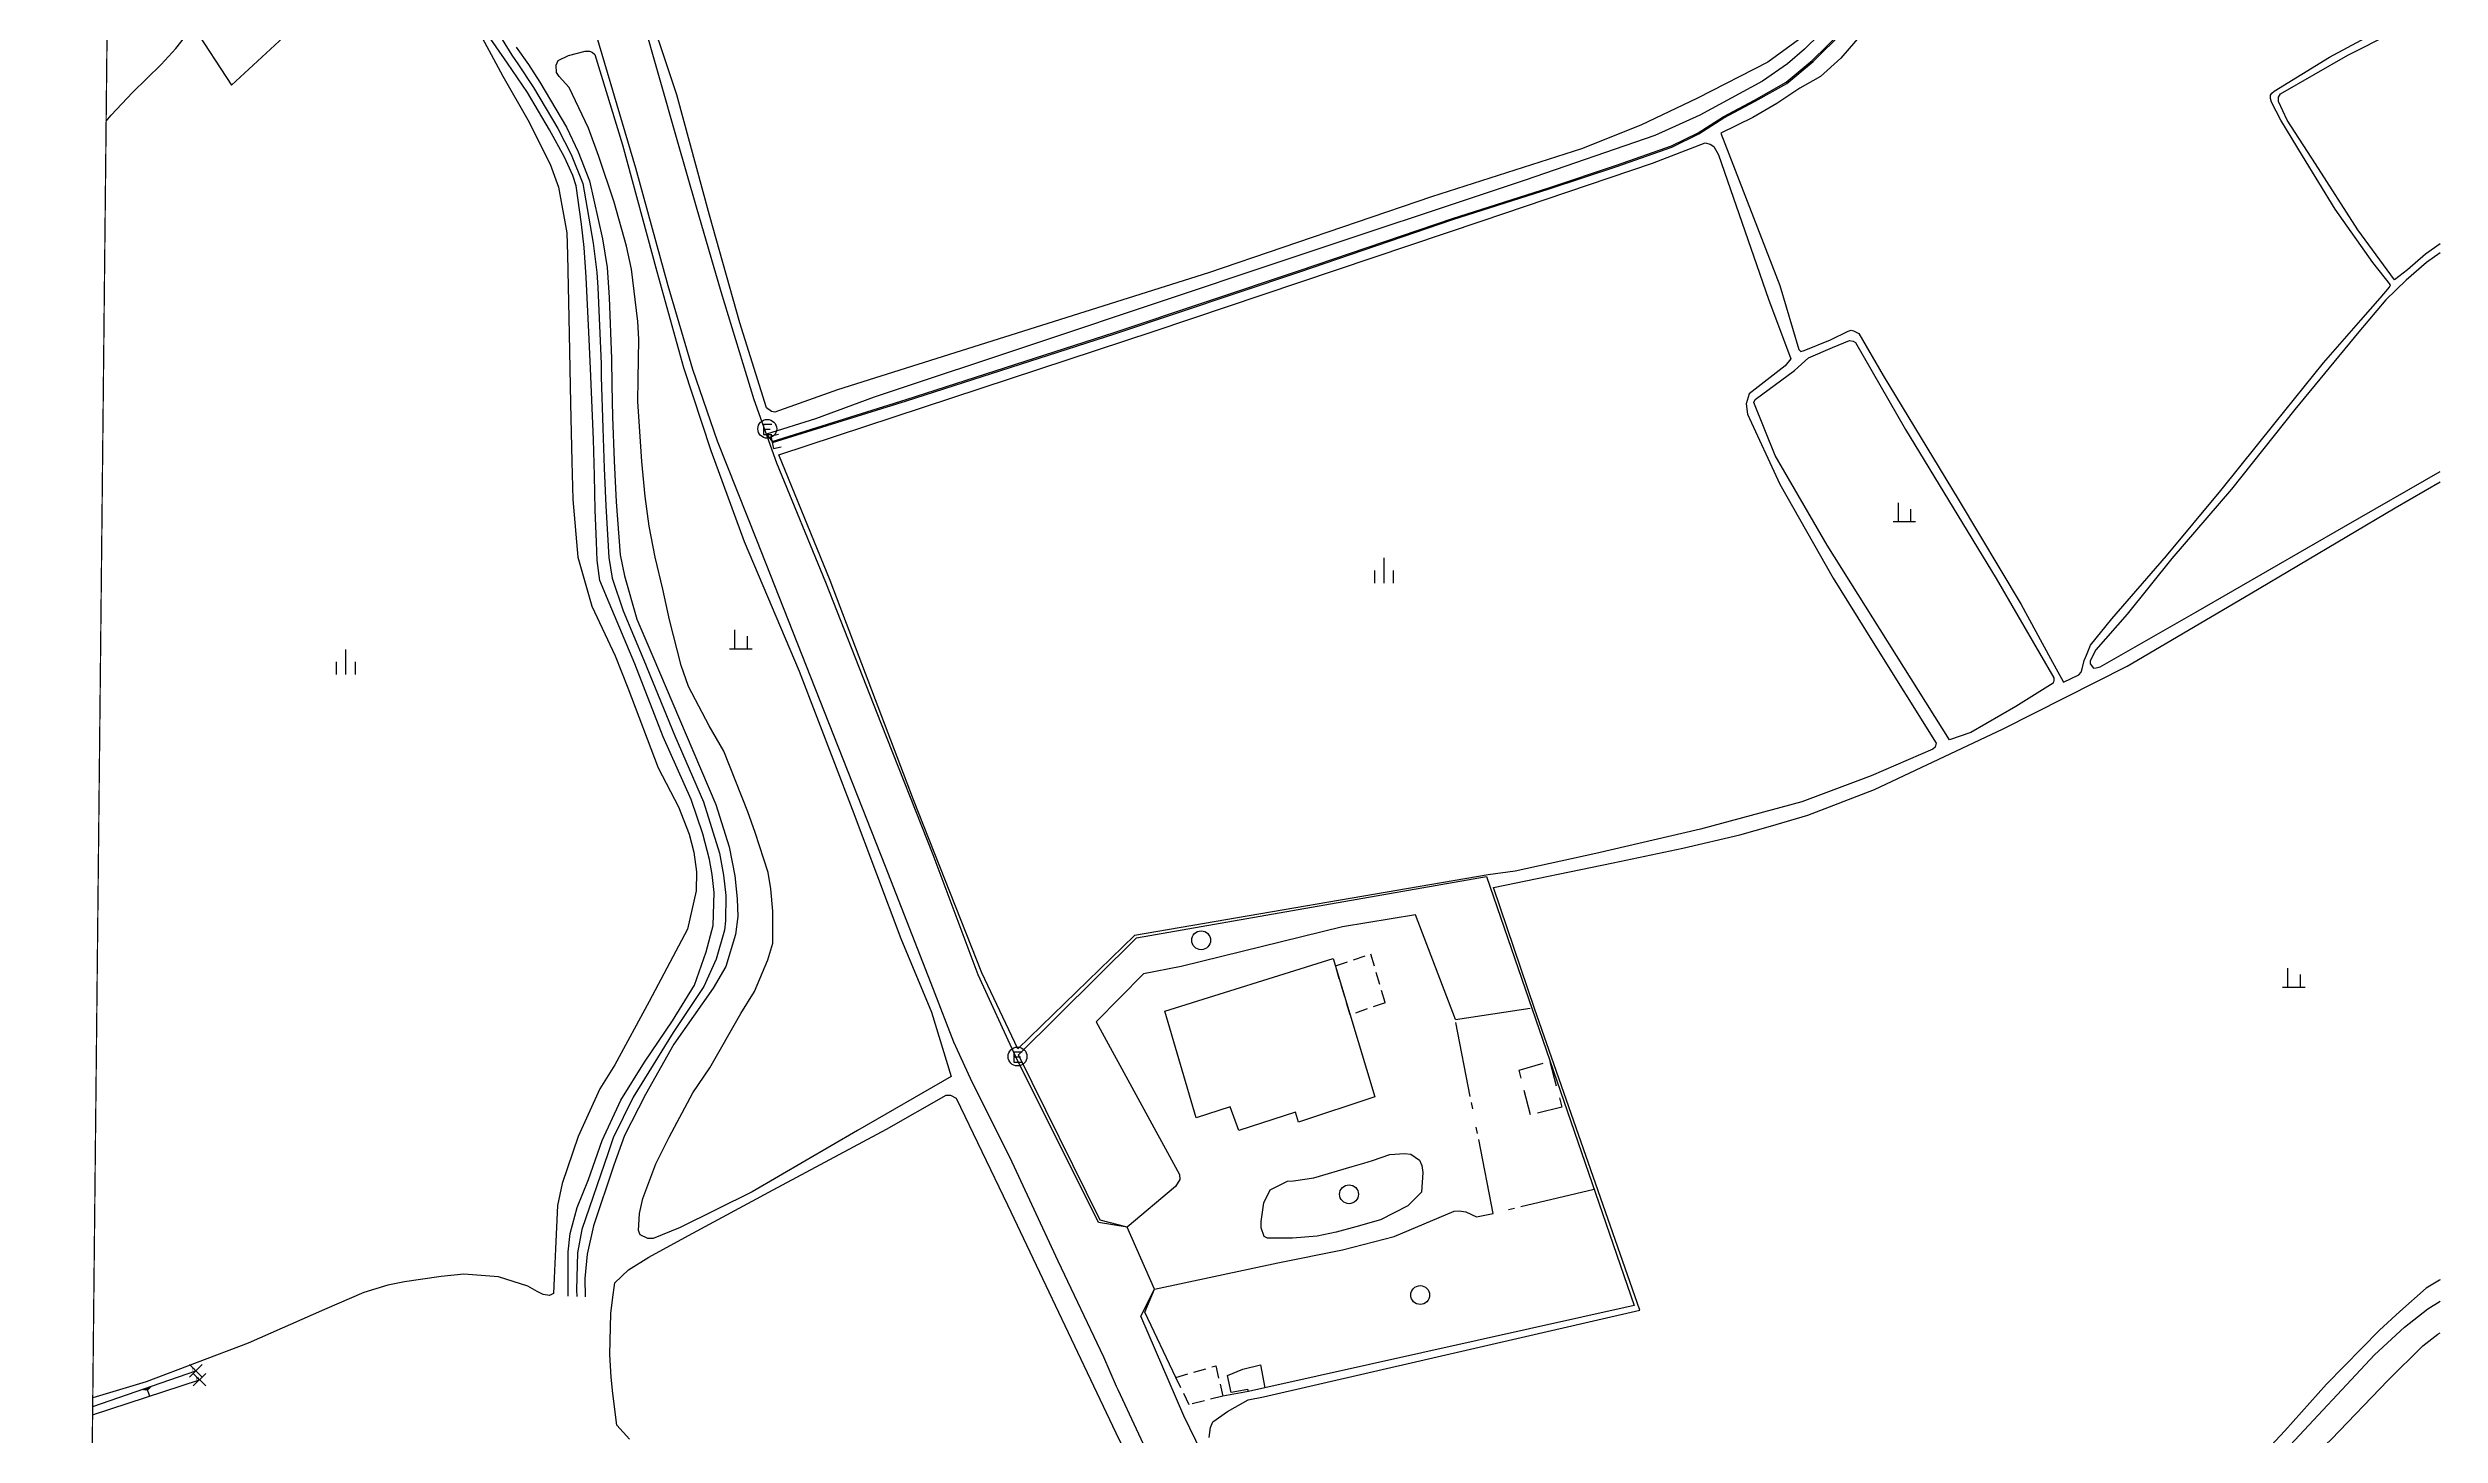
# Model space of a CAD drawing. Header units: millimetres. Extents: x 209513 to 211421, y 268482 to 269727.
# Drawn here: x 211229.7 to 211420, y 269270.3 to 269380.7 of the extents above; entities that cross this region are included whole.
import ezdxf
from ezdxf.enums import TextEntityAlignment as Align

# ---------------------------------------------------------------- set-up
doc = ezdxf.new("R2010")
doc.units = ezdxf.units.MM
doc.header["$MEASUREMENT"] = 0
doc.header["$PDMODE"] = 3
doc.header["$PDSIZE"] = 0.5
for name, pattern in [('AAA004', [3, 2, -1]), ('AAA007', [1.5, 1, -0.5]), ('AAC006', [9.5, 6, -0.5, 0.5, -1.5, 0.5, -0.5])]:
    doc.linetypes.add(name, pattern=pattern)
doc.layers.get('0').update_dxf_attribs({"linetype": 'CONTINUOUS'})
doc.layers.add('00-구역계', color=8, linetype='CONTINUOUS', plot=False)
for name, color, linetype in [('비탈면', 8, 'CONTINUOUS'), ('현황', 8, 'CONTINUOUS'), ('현황-height', 8, 'CONTINUOUS'), ('현황1', 8, 'CONTINUOUS')]:
    doc.layers.add(name, color=color, linetype=linetype)
doc.layers.add('측점', color=8, linetype='CONTINUOUS', lineweight=0)
doc.layers.get('0').off()
doc.styles.add('txt', font='TXT', dxfattribs={"height": 0.2})

# ---------------------------------------------------------------- blocks, each defined once
blk = doc.blocks.new('DD0013')
at = {"layer": '현황-height'}
blk.add_circle((0, 0), 0.75, dxfattribs=at)
blk = doc.blocks.new('AZ0202')
at = {"layer": '현황-height'}
for points in [[(-0.2950207600387502, 0.3782051360497327), (0.3696551049048793, 0.3782051360497327)], [(-0.2950207600387502, 0.3782051360497327), (-0.2950207600387502, -0.4423076852153125)], [(-0.2950207600387502, -0.03205127458278945), (0.2414015240673919, -0.03205127458278945)], [(-0.2950207600387502, -0.4423076852153125), (0.3696551049048793, -0.4423076852153125)]]:
    blk.add_lwpolyline(points, dxfattribs=at)
blk.add_circle((0, 0), 0.75, dxfattribs=at)
blk = doc.blocks.new('DAA001')
at = {"layer": '현황-height'}
for points in [[(-0.493063, 1.00641), (-0.493063, -0.49359)], [(0.506937, 0.50641), (0.506937, -0.49359)], [(-0.8930629999999999, -0.49359), (0.9069370000000001, -0.49359)]]:
    blk.add_lwpolyline(points, dxfattribs=at)
blk = doc.blocks.new('DAA002')
at = {"layer": '현황-height'}
for points in [[(-0.75, 0), (-0.75, -1)], [(0, 1), (0, -1)], [(0.75, 0), (0.75, -1)]]:
    blk.add_lwpolyline(points, dxfattribs=at)
blk = doc.blocks.new('CESLOPE')
blk.add_lwpolyline([(0.0219099872498381, -0.476706096841336), (0.0309195648751633, 0.412593966181673), (0.0326878254462744, 0.448970045795621), (0.0489002414489554, 0.458589777796161), (0.0568743428218668, 0.445906883004304), (0.058116675368834, -0.35576488401068), (0.0623059694347263, -0.372308033081783), (0.0729467304810796, -0.377953472122345), (0.0807388589829579, -0.368763072696903), (0.088558980061396, 0.316749499399296), (0.0974464859742135, 0.338925736430275), (0.101890237012038, 0.338925736430275), (0.115221493962681, 0.321184746805492), (0.117384544832505, -0.234402538804999), (0.128528700596757, -0.2455253687141), (0.141264881902044, -0.23758049098974), (0.149735457357808, 0.184903623688103), (0.161412469092729, 0.204328064803195), (0.171792034652974, 0.195263324886154), (0.179373430730239, -0.0364621554857138), (0.184464088869404, -0.0617741348852893), (0.19872788885544, -0.0676446293614939), (0.202962032006989, -0.0584522430872311), (0.216451650881579, 0.0554300806979928), (0.228363823440616, 0.0654198845664459), (0.237272238897453, 0.0565793599755112), (0.248068702542636, -0.0157886051464483), (0.252956908005732, -0.0323032093790048), (0.26570070120395, -0.0265487209662146), (0.275503618492105, 0.00500501804820508), (0.2961817314316, 0.0105733588565281), (0.315596560520662, -0.00195540659345295), (0.337904199863003, -0.00454671067623963), (0.351851744322192, -0.00733088199289833), (0.400668142255018, 0), (0.978149387425214, 0)])

msp = doc.modelspace()

# ---------------------------------------------------------------- linework, layer by layer
at = {"layer": '00-구역계', "ltscale": 16, "const_width": 0.1, "flags": 128}
msp.add_lwpolyline([(211043.561, 269600.386), (211083.014, 269603.447), (211122.467, 269606.045), (211126.911, 269606.121), (211147.439, 269607.393), (211164.603, 269608.909), (211168.426, 269608.967), (211257.449, 269611.202), (211236.459, 269580.403), (211235.082, 269441.597), (211232.604, 269204.945)], dxfattribs=at)
at = {"layer": '측점'}
for p in [(211241.519, 269275.441, 18.653), (211241.818, 269274.742, 18.172)]:
    msp.add_point(p, dxfattribs=at)
at = {"layer": '현황', "extrusion": (0.0079163892898704, -0.0027856418200111, 0.9999647848700782)}
msp.add_line((211233.3125794608, 269272.6151963575, 18.71009538527962), (211241.5189996035, 269275.4410003143, 18.65299983580405), dxfattribs=at)
at = {"layer": '현황', "linetype": 'Continuous'}
for points in [[(211325.394374028, 269260.967213459), (211320.093458269, 269271.860300557), (211316.685522093, 269279.806360948), (211317.755548353, 269281.941361082), (211315.590588033, 269286.892399263), (211313.309581187, 269287.2454194), (211306.743683725, 269300.426528804), (211303.73473583, 269306.95358147), (211300.147815879, 269316.496652201), (211296.04590275, 269326.915731634), (211291.632997036, 269338.170818055), (211287.731076095, 269347.665893136), (211285.920119373, 269352.713930999), (211283.292195094, 269361.301991774), (211281.335255209, 269368.054038847), (211279.808384993, 269373.401967075), (211275.597463979, 269388.238506818)], [(211369.558764652, 269381.785310353), (211366.542730279, 269379.574329062), (211360.961678618, 269376.709368048), (211356.451638411, 269374.559399993), (211351.719599797, 269372.67343477), (211339.792511491, 269368.858525506), (211322.071375954, 269362.819657449), (211292.558155897, 269353.500876577), (211287.566116563, 269351.735912377), (211287.295115891, 269351.784914951), (211286.901117107, 269352.072919644), (211284.778176557, 269358.844967916), (211282.383253181, 269367.415026764), (211279.77033909, 269376.975092273), (211276.905414422, 269385.579156185)], [(211263.741328398, 269382.544260503), (211265.935295922, 269378.458222268), (211267.91826904, 269375.002188909), (211269.706240588, 269371.468157036), (211270.36222457, 269369.622142888), (211271.016190483, 269366.001120772), (211271.090172866, 269364.240112179), (211271.208109595, 269357.975082898), (211271.318053407, 269352.409056848), (211271.425007023, 269347.807035181), (211271.510976603, 269344.782020806), (211271.894931596, 269340.195996835), (211273.011896871, 269336.304969731), (211274.8768648, 269332.34893601), (211275.869843093, 269329.784916059), (211278.289789093, 269323.419867089), (211279.903764833, 269320.326839678), (211280.764746652, 269318.158822795), (211281.13773358, 269316.706813219), (211281.329718794, 269315.164804775), (211281.323703298, 269313.639798075), (211280.619669122, 269310.579790423), (211277.584597349, 269304.846790284), (211274.849533693, 269299.791790418), (211273.64050877, 269297.876791841), (211271.922462641, 269294.105789072), (211270.650418784, 269290.363782666), (211270.285399132, 269288.596777681), (211270.117363314, 269285.15476351), (211270.009339152, 269282.830753893), (211269.966326388, 269281.596748666), (211269.645323423, 269281.449750615), (211269.136321767, 269281.515755058), (211268.667322252, 269281.773760044), (211267.925322947, 269282.174767903), (211265.588319845, 269282.917790322), (211262.837309427, 269283.127813706), (211261.034299499, 269282.961827644), (211259.386289545, 269282.724839986), (211258.126281703, 269282.520849314), (211256.779272978, 269282.269859129), (211254.887258331, 269281.683871822), (211251.745230012, 269280.322891052), (211245.688174922, 269277.659927745), (211237.5545877939, 269274.5636851211), (211233.3197609069, 269273.3010331517)], [(211271.1174312628, 269281.3801825038), (211271.118365415, 269284.912754242), (211271.291381199, 269286.38575947), (211271.844404631, 269288.440764201), (211272.748431442, 269290.671766824), (211273.833468037, 269293.785771885), (211275.321507246, 269296.980773927), (211277.200546597, 269300.019771952), (211279.427589937, 269303.301768072), (211281.190626558, 269306.131765947), (211282.113657723, 269308.797770036), (211282.670681349, 269310.882774588), (211282.745708433, 269313.521785612), (211282.58872218, 269314.946793222), (211282.38073328, 269316.132800212), (211281.838751699, 269318.18681386), (211280.908775247, 269320.914833791), (211278.691815934, 269325.888874661), (211276.419864915, 269331.694919899), (211274.394905534, 269336.562959023), (211273.646920282, 269338.333973391), (211273.445935742, 269339.939982329), (211273.395950589, 269341.42098941), (211273.290975715, 269343.936001611), (211273.212003507, 269346.702014717), (211273.141032327, 269349.565028195), (211272.906088658, 269355.202055571), (211272.787117612, 269358.098069627), (211272.572161071, 269362.460091126), (211272.390184362, 269364.825103364), (211272.187202372, 269366.680113501), (211271.766231847, 269369.752131049), (211271.491238876, 269370.55713711), (211270.846251099, 269372.026149448), (211269.653268074, 269374.188169801), (211267.888290908, 269377.160198961), (211266.30030805, 269379.497223735), (211264.090331555, 269382.710258135)], [(211264.56034202, 269383.542757724), (211266.651316019, 269380.133723494), (211267.137810996, 269379.440716002), (211268.377297166, 269377.57219647), (211270.319771979, 269374.295164361), (211271.382255489, 269372.234145632), (211272.292235977, 269369.938627234), (211273.122691058, 269365.176598489), (211273.398668535, 269362.846585594), (211273.48665678, 269361.654079468), (211273.745096148, 269355.584049958), (211273.753085626, 269354.54604523), (211273.900544685, 269350.458025603), (211273.998012807, 269347.282010509), (211274.122482697, 269344.267995914), (211274.360441965, 269340.160475443), (211274.624926455, 269338.521965824), (211275.495403769, 269335.916446684), (211277.136871013, 269331.985915071), (211279.602820759, 269325.968867279), (211281.892777569, 269320.714324581), (211283.161741914, 269316.642295886), (211283.483225536, 269314.885285431), (211283.662709926, 269313.266276784), (211283.643689366, 269311.245268035), (211283.561681636, 269310.518765519), (211282.890155295, 269308.215760975), (211281.926628719, 269306.019759313), (211279.47958071, 269302.369763501), (211276.306514034, 269297.211266816), (211274.72097399, 269293.976265427), (211274.299960132, 269292.800763627), (211272.215388467, 269286.686753266), (211271.874867988, 269284.826747676), (211271.780337679, 269281.891235226), (211271.8073057501, 269281.3579345439)], [(211317.78140568, 269267.66930187), (211314.862203901, 269273.931421339), (211314.739328985, 269274.196001432), (211313.730336919, 269276.548602388), (211310.101998844, 269284.181279797), (211306.45002919, 269292.044843826), (211303.136360087, 269298.697071361), (211301.803546179, 269301.588229717), (211300.178708294, 269305.800606213), (211296.373789828, 269315.575680018), (211291.521892616, 269327.883774315), (211286.124007271, 269341.553880253), (211283.006073341, 269349.409941809), (211281.054122862, 269355.122984064), (211279.089181957, 269361.777030796), (211276.516266249, 269371.155095274), (211272.976372205, 269383.044180066)], [(211420.0186143329, 269365.1159891083), (211418.857803309, 269364.307811343), (211417.414785005, 269363.045819845), (211416.398773183, 269362.268826183), (211413.459798983, 269366.244865382), (211410.109835279, 269371.478912669), (211407.856859491, 269374.970944536), (211407.159870974, 269376.462955825), (211407.165874119, 269376.785956874), (211407.309877261, 269377.047956486), (211412.678929649, 269380.132919056), (211416.214961661, 269381.912893418), (211418.84598662, 269383.35887468), (211420.0186143329, 269384.2960953772)], [(211234.3834546646, 269374.8850747695), (211234.7833716905, 269375.3523660037), (211236.490158772, 269377.174478784), (211238.768191199, 269379.390469054), (211239.934209159, 269380.658464678), (211241.29823295, 269382.41346082), (211244.346197792, 269377.750411506), (211248.834259152, 269381.88739089)], [(211267.00232398, 269380.770223249), (211267.975313942, 269379.384208269), (211268.866303422, 269377.984193975), (211270.986275883, 269374.402158921), (211271.918259873, 269372.442141813), (211272.818240107, 269370.125123415), (211273.855197751, 269365.52809361), (211274.225175989, 269363.233080059), (211274.401152492, 269360.848067821), (211274.584103637, 269355.966044338), (211274.600082596, 269353.890034898), (211274.660057043, 269351.351022999), (211274.784022104, 269347.862006294), (211274.953989678, 269344.599990212), (211275.274948183, 269340.380968555), (211275.602932629, 269338.709958256), (211276.595902007, 269335.269934357), (211277.853877113, 269332.276910239), (211280.513825584, 269326.04885989), (211282.876779889, 269320.513815376), (211283.942750545, 269317.151791553), (211284.377728891, 269314.823777638), (211284.579711425, 269313.010767961), (211284.616697376, 269311.607761477), (211284.452681926, 269310.154756456), (211283.66665287, 269307.633751921), (211282.662630879, 269305.907752683), (211279.531571486, 269301.437758929), (211277.291520824, 269297.441759701), (211275.608479943, 269294.166758968), (211274.766452231, 269291.815755374), (211273.139395739, 269286.987747059), (211272.631370563, 269284.74074111), (211272.443349987, 269282.802733929), (211272.4701091901, 269281.336559606)], [(211286.896378033, 269349.992610569), (211287.343474008, 269349.404042107), (211298.022966664, 269352.73215563), (211314.569082269, 269358.06070863), (211329.284364442, 269362.991321713), (211341.464189651, 269367.15048099), (211349.116645236, 269369.583549875), (211354.507205768, 269371.374018052), (211358.881775492, 269372.916705149), (211361.003326747, 269373.961535277), (211362.988019708, 269375.239666463), (211365.48378829, 269376.568110246), (211368.00065872, 269377.975973086), (211370.077569567, 269379.719469043), (211372.463691434, 269382.049707341)], [(211370.693769718, 269381.816300313), (211369.468752816, 269380.617306814), (211368.119735586, 269379.439314481), (211366.132713762, 269378.068327085), (211361.125665985, 269375.355361463), (211357.566635126, 269373.74838699), (211347.246556311, 269370.190464785), (211327.663408188, 269363.65961168), (211308.628263093, 269357.29175241), (211295.456162547, 269352.92384882), (211290.809125138, 269351.201881825), (211286.896378033, 269349.992610569)], [(211287.373226169, 269349.308570432), (211298.05317083, 269352.636824957), (211314.600295452, 269357.96570296), (211329.316407634, 269362.896594051), (211341.495500843, 269367.05550334), (211349.147557426, 269369.488445231), (211354.539597973, 269371.279404401), (211358.920631745, 269372.824371453), (211361.052651098, 269373.874356508), (211363.03867207, 269375.153343687), (211365.531695632, 269376.480326492), (211368.057720151, 269377.893309272), (211370.144746121, 269379.645297168), (211372.537779082, 269381.982284428)], [(211374.027783783, 269381.824270515), (211372.349757765, 269379.887278373), (211370.72373666, 269378.432287502), (211369.100720726, 269377.504298526), (211367.261701107, 269376.295310398), (211365.348682079, 269375.179323244), (211362.820659232, 269373.941341057), (211367.494559945, 269361.817254285), (211369.005516407, 269356.722222055), (211369.170515557, 269356.563220021), (211369.440517392, 269356.632217916), (211371.53053482, 269357.495202836), (211372.934547393, 269358.164193018), (211373.169549194, 269358.245191259), (211373.366549548, 269358.195189351), (211373.791549333, 269357.987184864), (211375.707524974, 269354.659155889), (211381.686454349, 269344.795068014), (211386.702394524, 269336.424994687), (211389.035362932, 269332.133959394), (211390.061349111, 269330.251943943), (211391.281360032, 269330.823935562), (211391.473363025, 269331.044934704), (211391.553365797, 269331.293934902), (211391.703373108, 269331.977936042), (211391.878377806, 269332.381935975), (211392.207386988, 269333.177935976), (211393.918415054, 269335.294928792), (211398.257482444, 269340.285908998), (211402.578551627, 269345.486889733), (211406.899622516, 269350.88187077), (211410.740685252, 269355.663853551), (211413.699730527, 269359.040839054), (211415.249754032, 269360.790831333), (211415.984765727, 269361.678827851), (211416.076767914, 269361.864827663), (211414.666778956, 269363.634845985), (211411.676807169, 269367.878886626), (211409.074837086, 269372.119924021), (211407.351857183, 269374.952948964), (211406.608868034, 269376.398960513), (211406.528870607, 269376.699962254), (211406.535873041, 269376.948963043), (211406.628875011, 269377.111962769), (211406.829877365, 269377.267961512), (211411.224921978, 269379.970931496), (211415.898965892, 269382.489898175)], [(211420.0186143329, 269364.409037179), (211418.938797194, 269363.636808402), (211417.303776653, 269362.227818096), (211415.702754849, 269360.674826971), (211413.540720886, 269358.111837324), (211408.458639522, 269351.945860834), (211403.413556281, 269345.593882876), (211398.690482406, 269340.087904579), (211395.129423939, 269335.664919711), (211392.641385523, 269332.831931042), (211392.187374829, 269331.93693176), (211392.180372486, 269331.69893098), (211392.435370289, 269331.357927597), (211392.651371586, 269331.39392588), (211392.974373798, 269331.475923411), (211400.590449179, 269335.80687338), (211412.36556626, 269342.608795343), (211420.0186143329, 269347.0107158097)], [(211322.114450542, 269270.154277271), (211322.219458929, 269270.945279669), (211322.40546414, 269271.381279956), (211323.567477746, 269272.207273969), (211325.204494569, 269273.137264557), (211326.421502635, 269273.384255738), (211356.367708447, 269280.276040321), (211347.996907647, 269304.289201786), (211344.71798809, 269313.897266707), (211354.246049972, 269315.870194252), (211359.783086058, 269317.036152083), (211364.322116776, 269318.111117884), (211366.764134286, 269318.791099833), (211369.730156001, 269319.664078047), (211375.042199538, 269321.708040688), (211385.274291853, 269326.534971435), (211395.135383579, 269331.506905063), (211404.9084823, 269337.279841405), (211416.443598456, 269344.111765168), (211420.0186143329, 269346.1940028432)], [(211341.697870608, 269303.404250723), (211338.51793911, 269311.743310241), (211332.718903718, 269310.785355006), (211319.892814897, 269307.626449417), (211316.877795413, 269307.027472111), (211313.133740373, 269303.208487424), (211319.756648681, 269291.061382343), (211319.774644771, 269290.66238055), (211319.438637668, 269290.104381012), (211315.590588033, 269286.892399263)], [(211276.017236285, 269270.007647604), (211275.009243101, 269271.135660767), (211274.68826706, 269273.637674563), (211274.550279806, 269274.953681578), (211274.453297701, 269276.75769045), (211274.536331279, 269280.022704409), (211274.682345155, 269281.321709045), (211274.81535536, 269282.265712189), (211274.844357363, 269282.449712779), (211275.936372872, 269283.484708509), (211277.536390312, 269284.482699908), (211280.703422361, 269286.217681744), (211287.425489844, 269289.860642724), (211296.436579318, 269294.674589501), (211301.206628124, 269297.379561713), (211301.540629569, 269297.373558925), (211302.00062922, 269297.132554096), (211306.084562515, 269288.659484517), (211314.677419783, 269270.510338604), (211321.444312496, 269256.647227223)], [(211317.755548353, 269281.941361082), (211327.578614074, 269284.029289562), (211332.712647917, 269285.076251873), (211336.823677093, 269286.126222476), (211341.593718989, 269288.160191495), (211342.002720942, 269288.169188179), (211342.533722702, 269288.103183571), (211343.362722576, 269287.710175235), (211344.687731081, 269287.960165363)], [(211420.0186143329, 269282.6940503368), (211419.955022562, 269282.668531383), (211418.919011728, 269282.03453772), (211416.803984073, 269280.167548711), (211415.183962343, 269278.682556903), (211410.966901418, 269274.374576548), (211407.668850458, 269270.672590571), (211405.828822882, 269268.699598628)], [(211407.728835866, 269269.134584846), (211414.796941559, 269276.710553431), (211417.176973768, 269278.920541524), (211419.050996422, 269280.38153116), (211420.0186143329, 269280.9876942766)], [(211420.0186143329, 269240.6337868146), (211418.50260674, 269240.161401951), (211416.125588771, 269239.463418171), (211415.777588105, 269239.565421226), (211415.355592077, 269240.184426592), (211413.074645327, 269246.822466746), (211409.359724914, 269256.869530071), (211407.0117683, 269262.48956791), (211406.410783905, 269264.391579215), (211406.484791175, 269265.107581073), (211406.659795786, 269265.500581013), (211406.915799728, 269265.785579937), (211411.380861119, 269270.002558421), (211415.857926835, 269274.677538038), (211418.63296613, 269277.433524763), (211419.846980775, 269278.376518047), (211420.0186143329, 269278.4697854535)]]:
    msp.add_lwpolyline(points, dxfattribs=at)
for points in [[(211301.584644798, 269298.866564928), (211294.141567843, 269294.566607958), (211285.75748063, 269289.698655702), (211280.028425666, 269286.846690056), (211277.893407123, 269285.977703653), (211277.462405181, 269285.979707186), (211276.861405276, 269286.258713346), (211276.713408209, 269286.61371614), (211276.797422236, 269287.956721448), (211277.070435818, 269289.171724634), (211278.109468513, 269291.926728381), (211279.154494719, 269294.041729188), (211281.04953896, 269297.557729144), (211282.399565348, 269299.559726828), (211284.872620215, 269303.876725326), (211285.941642833, 269305.63672416), (211287.019673016, 269308.14172615), (211287.39668824, 269309.479728857), (211287.403713985, 269312.020739925), (211287.261731265, 269313.790748868), (211287.041743583, 269315.104756471), (211286.012771204, 269318.284779082), (211285.413785076, 269319.916791306), (211283.504825758, 269324.765828816), (211282.33284098, 269326.77684765), (211280.702865622, 269329.913875413), (211280.129879981, 269331.576887678), (211279.184912653, 269335.203911868), (211278.666935311, 269337.65892723), (211278.046958279, 269340.186943814), (211277.578981388, 269342.662958879), (211277.265003914, 269345.014972078), (211276.98803098, 269347.79798689), (211276.679078238, 269352.581010922), (211276.698096099, 269354.331018568), (211276.738128812, 269357.534032513), (211276.663142835, 269358.946039474), (211276.169183033, 269363.110062407), (211275.769200034, 269364.951074156), (211274.787231269, 269368.435098414), (211273.58226321, 269372.078125415), (211272.739282563, 269374.331143022), (211271.207308901, 269377.554171164), (211270.41131458, 269378.441182263), (211270.19031681, 269378.751185636), (211270.189322762, 269379.336188284), (211270.34332728, 269379.716188626), (211271.159334821, 269380.120183159), (211272.480343699, 269380.44717283), (211272.83734527, 269380.454169671), (211273.045345311, 269380.372167444), (211273.243344208, 269380.182164821), (211275.455280516, 269373.001112935), (211278.185189866, 269362.936043899), (211280.291121257, 269355.28799146), (211282.476063572, 269348.671943152), (211285.118001792, 269341.444888449), (211289.4949164, 269331.117805673), (211293.723824014, 269320.128722015), (211297.585737453, 269309.845645203), (211300.03068938, 269303.988599697)], [(211306.881690736, 269301.062530345), (211304.039738721, 269307.10557957), (211298.584853254, 269320.894684223), (211291.956000012, 269338.325815949), (211287.893083666, 269348.3448947), (211317.728310927, 269358.172676431), (211343.829509872, 269366.965482384), (211357.383612751, 269371.556380256), (211361.556646164, 269373.156349315), (211361.94864671, 269373.043345411), (211362.242646321, 269372.877342174), (211362.634641447, 269372.213336192), (211366.597545263, 269360.712258033), (211368.364506248, 269355.967224848), (211367.931498992, 269355.417226579), (211365.069464772, 269353.186243203), (211364.813455977, 269352.403242494), (211364.926448307, 269351.573238395), (211367.512404865, 269346.013195136), (211371.751349706, 269338.513130697), (211374.914313495, 269333.406084743), (211379.924257211, 269325.401012794), (211379.843253766, 269325.085012335), (211379.662251246, 269324.909013231), (211374.766208822, 269322.781046967), (211369.237164242, 269320.727086166), (211361.182107041, 269318.537145977), (211352.873051283, 269316.621208698), (211346.43700862, 269315.198257346), (211344.300996259, 269314.909274177), (211316.163822991, 269310.101490814)], [(211380.989264476, 269325.664004704), (211371.256373304, 269341.140144678), (211367.140425565, 269348.285206844), (211365.444459667, 269352.50223737), (211365.548462363, 269352.731237323), (211368.673498537, 269355.046218718), (211369.788513148, 269356.0472127), (211371.686529539, 269356.888199226), (211373.037540681, 269357.434189424), (211373.341541518, 269357.386186587), (211373.505541063, 269357.26818472), (211377.490490402, 269350.341124558), (211384.709406062, 269338.500019246), (211388.162363234, 269332.557968367), (211389.288348923, 269330.580951706), (211389.300346979, 269330.375950876), (211389.241344704, 269330.168950642), (211386.259313591, 269328.319969455), (211382.702277557, 269326.230992202)], [(211333.490717446, 269291.710272104), (211334.425724233, 269291.966265441), (211335.102729557, 269292.193260782), (211336.489740621, 269292.674251289), (211337.645746504, 269292.739242035), (211338.143748316, 269292.694237758), (211338.832746743, 269292.221230212), (211339.013743207, 269291.782226985), (211339.110738174, 269291.231224005), (211339.010722261, 269289.673218652), (211337.900706216, 269288.565223358), (211335.726685401, 269287.465236786), (211333.780670935, 269286.901250462), (211332.22165965, 269286.480261524), (211330.704649525, 269286.157272632), (211328.749638974, 269285.99228795), (211326.760630082, 269286.009304278), (211326.487630195, 269286.145307063), (211326.249635861, 269286.822311761), (211326.24964094, 269287.331313831), (211326.448656654, 269288.816318237), (211326.957669397, 269289.862318311), (211328.336682484, 269290.547309767), (211328.813684839, 269290.566305928), (211330.439694699, 269290.815293579)]]:
    msp.add_lwpolyline(points, close=True, dxfattribs=at)
at = {"layer": '현황'}
msp.add_lwpolyline([(211287.846618716, 269349.951094129), (211287.260534885, 269349.82260666), (211287.474678924, 269348.845800523), (211288.060762756, 269348.974287998)], dxfattribs=at)
at = {"layer": '현황', "color": 8, "linetype": 'Continuous'}
msp.add_lwpolyline([(211328.986740044, 269296.028326592), (211324.465704967, 269294.560357929), (211323.792720887, 269296.460371239), (211321.073699752, 269295.574390057), (211318.575773457, 269304.072445746), (211331.984875176, 269308.24635095), (211335.292780791, 269297.261279454), (211329.228733327, 269295.244321427)], close=True, dxfattribs=at)
at = {"layer": '현황', "linetype": 'AAC006'}
msp.add_lwpolyline([(211352.727334651, 269289.884563928), (211344.687731081, 269287.960165363), (211341.697870608, 269303.404250723), (211347.765806852, 269304.313512804)], dxfattribs=at)
at = {"layer": '현황', "extrusion": (0.017578377783426, -0.0151950308770353, 0.99973001939081), "elevation": -360.1824450000011}
msp.add_lwpolyline([(341850.244871413, 16283.88720814994), (341857.9353170003, 16279.28163700011)], dxfattribs=at)
at = {"layer": '현황1', "linetype": 'Continuous'}
for points in [[(211315.590588033, 269286.892399263), (211313.440583598, 269287.426419082), (211306.941686244, 269300.588527846), (211316.321821674, 269309.899488654), (211344.164994424, 269314.785274835), (211355.902710007, 269280.65004553), (211326.543510337, 269274.100257662)], [(211319.452486021, 269274.931318378), (211316.988526513, 269280.109359742), (211317.755548353, 269281.941361082)], [(211325.234501251, 269273.793266987), (211323.19248821, 269273.428281986)]]:
    msp.add_lwpolyline(points, dxfattribs=at)
at = {"layer": '현황1', "linetype": 'AAA007'}
for points in [[(211332.160580157, 269307.662862136), (211334.95089216, 269308.620327664), (211336.104858734, 269304.73730254), (211333.33004076, 269303.779252805)], [(211323.19248821, 269273.428281986), (211320.525469138, 269272.748300725), (211319.452486021, 269274.931318378), (211322.644509814, 269275.844296307)]]:
    msp.add_lwpolyline(points, close=True, dxfattribs=at)
at = {"layer": '현황1', "linetype": 'AAA004'}
for points in [[(211349.218334454, 269300.073847264), (211350.170839722, 269296.429153254), (211347.673822419, 269295.820171506), (211346.758853407, 269299.369192901)], [(211325.187502851, 269273.975268109), (211323.862494189, 269273.718277763), (211323.577506421, 269275.075285612), (211324.779516869, 269275.568277899), (211326.20052701, 269275.930267875), (211326.543510337, 269274.100257662), (211325.234501251, 269273.793266987)]]:
    msp.add_lwpolyline(points, close=True, dxfattribs=at)

# ---------------------------------------------------------------- block references
at = {"layer": '비탈면', "xscale": 0.718967816756671, "yscale": 0.718967816756671, "zscale": 0.718967816756671, "rotation": 288.7551427884122}
msp.add_blockref('CESLOPE', (211237.6037618315, 269274.09282498, 18.68024036069845), dxfattribs=at)
at = {"layer": '현황-height', "color": 8}
for p in [(211286.968100508, 269350.403911749), (211306.869684606, 269300.457527889)]:
    msp.add_blockref('AZ0202', p, dxfattribs=at)
at = {"layer": '현황-height'}
for name, p in [('DAA001', (211377.395124259, 269343.518072459)), ('DAA002', (211336.00720005, 269339.131440473)), ('DAA001', (211284.851301083, 269333.393784336)), ('DAA002', (211253.433579752, 269331.851978019)), ('DD0013', (211321.474842756, 269309.706444745)), ('DAA001', (211408.381050796, 269306.479718742)), ('DD0013', (211333.234694254, 269289.495265329)), ('DD0013', (211338.899640445, 269281.481187091))]:
    msp.add_blockref(name, p, dxfattribs=at)

# ---------------------------------------------------------------- texts
at = {"layer": '측점', "style": 'txt'}
for s, p in [('T1', (211241.519, 269275.441, 18.653)), ('B1', (211241.818, 269274.742, 18.172))]:
    msp.add_text(s, height=0.2, dxfattribs=at).set_placement(p, align=Align.RIGHT)

doc.saveas('drawing.dxf')
